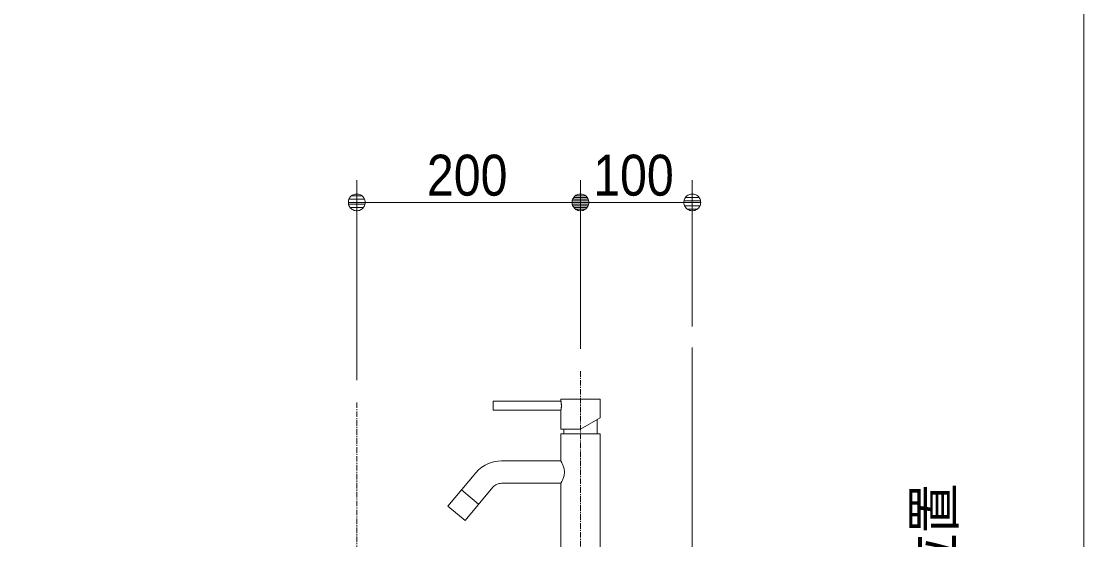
# Model space of a CAD drawing. Units: millimetres, scale not verified. Extents: x -6062 to 6062, y -3045 to 3045.
# Drawn here: x -1318 to -368, y -1242 to -778 of the extents above; entities that cross this region are included whole.
import ezdxf
from ezdxf.enums import TextEntityAlignment as Align

# ---------------------------------------------------------------- set-up
doc = ezdxf.new("R2010")
doc.units = ezdxf.units.MM
doc.header["$LTSCALE"] = 20
doc.linetypes.add('CHAIN1', pattern=[8, 5, -1, 1, -1])
for name, color, linetype, lineweight in [('0-0_1図面枠', 7, 'Continuous', 9), ('0-1_5ボウル・キャビネット', 7, 'Continuous', 9), ('0-2_2寸法-1', 7, 'Continuous', 9), ('0-3_0', 7, 'Continuous', 9), ('0-4_2寸法-2', 7, 'Continuous', 9), ('0-5_4給排水', 7, 'Continuous', 9)]:
    doc.layers.add(name, color=color, linetype=linetype, lineweight=lineweight)
doc.styles.add('ＭＳ Ｐゴシック', font='')
doc.styles.get('ＭＳ Ｐゴシック').set_extended_font_data('MS PGothic')

# ---------------------------------------------------------------- blocks, each defined once
blk = doc.blocks.new('グループ-4')
at = {"layer": '0-0_1図面枠'}
blk.add_line((28400, 41000), (28400, -48600), dxfattribs=at)
blk = doc.blocks.new('_Dot')
at = {"layer": '0-3_0'}
for p, q in [((-10, 0), (-20, 0)), ((9.78, 2), (-9.78, 2)), ((7.99, 6), (-7.99, 6)), ((9.16, -3.98), (-9.16, -3.98)), ((6, -7.98), (-6, -7.98))]:
    blk.add_line(p, q, dxfattribs=at)
for points in [[(10, 0), (9.92, 1.25), (9.69, 2.49), (9.3, 3.68), (8.76, 4.82), (8.09, 5.88), (7.29, 6.85), (6.37, 7.71), (5.36, 8.44), (4.26, 9.05), (3.09, 9.51), (1.87, 9.82), (0.63, 9.98), (-0.63, 9.98), (-1.87, 9.82), (-3.09, 9.51), (-4.26, 9.05), (-5.36, 8.44), (-6.37, 7.71), (-7.29, 6.85), (-8.09, 5.88), (-8.76, 4.82), (-9.3, 3.68), (-9.69, 2.49), (-9.92, 1.25), (-10, 0), (0, 0)], [(-10, 0), (-9.92, -1.25), (-9.69, -2.49), (-9.3, -3.68), (-8.76, -4.82), (-8.09, -5.88), (-7.29, -6.85), (-6.37, -7.71), (-5.36, -8.44), (-4.26, -9.05), (-3.09, -9.51), (-1.87, -9.82), (-0.63, -9.98), (0.63, -9.98), (1.87, -9.82), (3.09, -9.51), (4.26, -9.05), (5.36, -8.44), (6.37, -7.71), (7.29, -6.85), (8.09, -5.88), (8.76, -4.82), (9.3, -3.68), (9.69, -2.49), (9.92, -1.25), (10, 0), (0, 0)]]:
    blk.add_lwpolyline(points, close=True, dxfattribs=at)
blk = doc.blocks.new('グループ-50')
at = {"layer": '0-5_4給排水', "linetype": 'CHAIN1'}
blk.add_line((19400, -25600), (19400, -21820), dxfattribs=at)
at = {"layer": '0-5_4給排水'}
for p, q in [((19700, -22686.8), (19700, -22940)), ((19100, -22860), (19100, -22940)), ((17577.8, -24204), (17271.4, -23946.9))]:
    blk.add_line(p, q, dxfattribs=at)
blk.add_lwpolyline([(17840, -22520), (19050, -22520), (19050, -22860), (19400, -22860), (19749.9, -22658), (19750, -22320), (19050, -22320), (19050, -22360), (17840, -22360)], close=True, dxfattribs=at)
for points in [[(19050, -22360), (19050.1, -22360.4), (19050.4, -22361.6), (19050.8, -22363.6), (19051.4, -22366.4), (19052.1, -22369.8), (19052.9, -22374), (19053.8, -22378.7), (19054.7, -22384.1), (19055.6, -22389.9), (19056.5, -22396.2), (19057.3, -22402.9), (19057.9, -22409.9), (19058.5, -22417.2), (19058.9, -22424.7), (19059.2, -22432.3), (19059.3, -22440), (19059.2, -22444), (19059.2, -22448.1), (19058.9, -22456.1), (19058.4, -22463.9), (19057.8, -22471.4), (19057.1, -22478.5), (19056.3, -22485.3), (19055.4, -22491.5), (19054.5, -22497.3), (19053.6, -22502.4), (19052.7, -22507), (19052, -22510.9), (19051.3, -22514.2), (19050.7, -22516.7), (19050.3, -22518.5), (19050.1, -22519.6), (19050, -22520)], [(19750, -25040), (19750, -22940), (19050, -22940), (19050, -23428), (17986.5, -23428), (17927.4, -23430.9), (17868.9, -23439.7), (17811.5, -23454.1), (17755.8, -23474.2), (17693.4, -23504.5), (17634.9, -23541.9), (17579.4, -23587.3), (17528.6, -23640.3), (17526.9, -23642.3), (17029.7, -24234.9), (17336.1, -24492), (17833.3, -23899.5), (17849.7, -23882.1), (17868.1, -23866.9), (17888.1, -23853.9), (17909.6, -23843.4), (17928.2, -23836.7), (17947.3, -23831.9), (17966.8, -23829), (17986.5, -23828), (19050, -23828), (19050, -25040)], [(19050, -23428), (19050.6, -23429), (19052.3, -23432.1), (19055.1, -23437.2), (19058.9, -23444.1), (19063.5, -23452.7), (19068.7, -23462.9), (19074.3, -23474.6), (19080.3, -23487.6), (19086.3, -23501.8), (19092.1, -23517.2), (19097.7, -23533.7), (19102.7, -23551.2), (19106.9, -23569.6), (19110.1, -23588.8), (19112.1, -23608.5), (19112.8, -23628.5), (19112, -23648.6), (19109.9, -23668.5), (19106.6, -23687.7), (19102.3, -23706.3), (19097.2, -23723.9), (19091.5, -23740.5), (19085.6, -23755.9), (19079.5, -23770.1), (19073.6, -23783), (19068, -23794.4), (19062.9, -23804.4), (19058.5, -23812.7), (19054.9, -23819.3), (19052.2, -23824.1), (19050.6, -23827.1), (19050, -23828)]]:
    blk.add_lwpolyline(points, dxfattribs=at)
blk = doc.blocks.new('グループ-52')
at = {"layer": '0-5_4給排水', "linetype": 'CHAIN1'}
blk.add_line((15400, -22380), (15400, -33960), dxfattribs=at)

msp = doc.modelspace()

# ---------------------------------------------------------------- linework, layer by layer
at = {"layer": '0-1_5ボウル・キャビネット'}
msp.add_lwpolyline([(-1317.5, -2070), (-717.5, -2070), (-717.5, -1070)], dxfattribs=at)
at = {"layer": '0-2_2寸法-1'}
for p, q in [((-1017.5, -1099), (-1017.5, -920)), ((-817.5, -1071), (-817.5, -920)), ((-817.5, -1071), (-817.5, -920)), ((-717.5, -1051), (-717.5, -920)), ((-1002.49, -940), (-832.51, -940)), ((-732.51, -940), (-802.49, -940))]:
    msp.add_line(p, q, dxfattribs=at)

# ---------------------------------------------------------------- block references
at = {"layer": '0-0_1図面枠', "xscale": 0.05, "yscale": 0.05}
msp.add_blockref('グループ-4', (-1787.5, 0), dxfattribs=at)
at = {"layer": '0-2_2寸法-1', "xscale": 0.7503418, "yscale": 0.7503418, "rotation": 180}
for p in [(-1017.5, -940), (-817.5, -940)]:
    msp.add_blockref('_Dot', p, dxfattribs=at)
at = {"layer": '0-2_2寸法-1', "xscale": 0.7503418, "yscale": 0.7503418}
for p in [(-817.5, -940), (-717.5, -940)]:
    msp.add_blockref('_Dot', p, dxfattribs=at)
at = {"layer": '0-5_4給排水', "xscale": 0.05, "yscale": 0.05}
for name in ['グループ-50', 'グループ-52']:
    msp.add_blockref(name, (-1787.5, 0), dxfattribs=at)

# ---------------------------------------------------------------- texts
at = {"layer": '0-2_2寸法-1', "style": 'ＭＳ Ｐゴシック', "width": 0.9}
for s, p in [('200', (-954.78, -944.96)), ('100', (-806.11, -944.96))]:
    msp.add_text(s, height=36.66, dxfattribs=at).set_placement(p, align=Align.BOTTOM_LEFT)
at = {"layer": '0-4_2寸法-2', "style": 'ＭＳ Ｐゴシック', "width": 0.9}
msp.add_text('Pトラップ排水位置', height=36.66, rotation=90, dxfattribs=at).set_placement((-472.48, -1580.42), align=Align.BOTTOM_LEFT)

doc.saveas('drawing.dxf')
